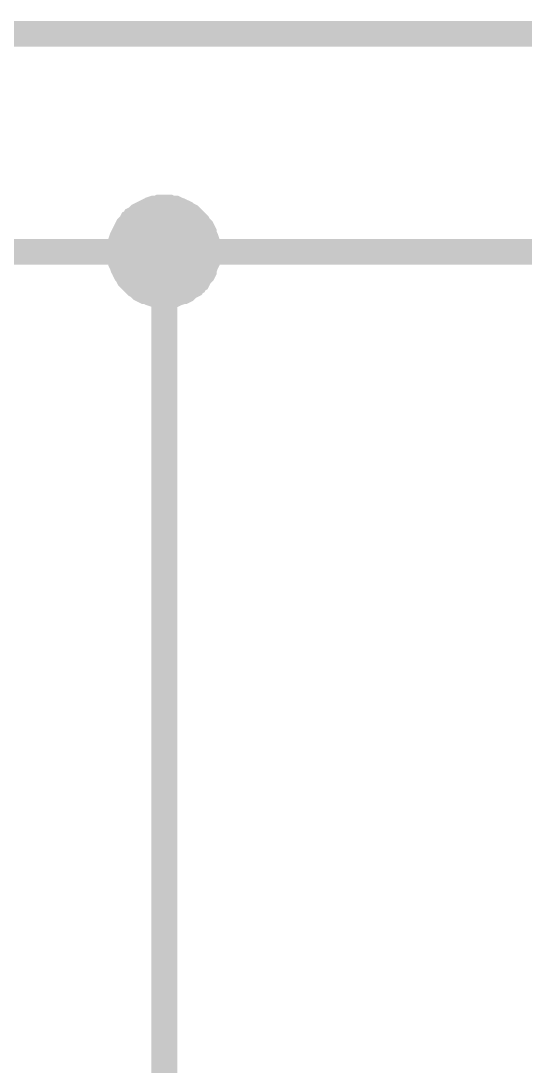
# Model space of a CAD drawing. Header units: millimetres. Extents: x 0 to 13.8, y 0 to 11.8.
# Drawn here: x 1.5094 to 1.7407, y 9.5652 to 10.0451 of the extents above; entities that cross this region are included whole.
import ezdxf

# ---------------------------------------------------------------- set-up
doc = ezdxf.new("R2010")
doc.units = ezdxf.units.MM
doc.header["$MEASUREMENT"] = 0
doc.layers.add('Sheet', color=255, linetype='Continuous')

msp = doc.modelspace()

# ---------------------------------------------------------------- linework, layer by layer
at = {"layer": 'Sheet'}
for points, const_width in [([(1.9685, 10.03919), (1.77183, 10.03919), (1.37804, 10.03919)], 0.0118), ([(1.55487, 9.93909), (1.55487, 9.93997), (1.55487, 9.9413), (1.55531, 9.94218), (1.55531, 9.94306), (1.55531, 9.94394), (1.55575, 9.94527), (1.55619, 9.94615), (1.55664, 9.94703), (1.55708, 9.94791), (1.55752, 9.94879), (1.55796, 9.94968), (1.5584, 9.95056), (1.55884, 9.951), (1.55972, 9.95188), (1.56016, 9.95276), (1.56104, 9.9532), (1.56149, 9.95409), (1.56237, 9.95453), (1.56325, 9.95541), (1.56369, 9.95585), (1.56457, 9.95629), (1.56545, 9.95673), (1.56634, 9.95717), (1.56722, 9.95761), (1.5681, 9.95805), (1.56898, 9.9585), (1.57031, 9.95894), (1.57119, 9.95894), (1.57207, 9.95894), (1.57295, 9.95938), (1.57427, 9.95938), (1.57516, 9.95938)], 0.0118), ([(1.55487, 9.93909), (1.55487, 9.93997), (1.55487, 9.9413), (1.55531, 9.94218), (1.55531, 9.94306), (1.55531, 9.94394), (1.55575, 9.94527), (1.55619, 9.94615), (1.55664, 9.94703), (1.55708, 9.94791), (1.55752, 9.94879), (1.55796, 9.94968), (1.5584, 9.95056), (1.55884, 9.951), (1.55972, 9.95188), (1.56016, 9.95276), (1.56104, 9.9532), (1.56149, 9.95409), (1.56237, 9.95453), (1.56325, 9.95541), (1.56369, 9.95585), (1.56457, 9.95629), (1.56545, 9.95673), (1.56634, 9.95717), (1.56722, 9.95761), (1.5681, 9.95805), (1.56898, 9.9585), (1.57031, 9.95894), (1.57119, 9.95894), (1.57207, 9.95894), (1.57295, 9.95938), (1.57427, 9.95938), (1.57516, 9.95938)], 0.0118), ([(1.55487, 9.93909), (1.55487, 9.93997), (1.55487, 9.9413), (1.55531, 9.94218), (1.55531, 9.94306), (1.55531, 9.94394), (1.55575, 9.94527), (1.55619, 9.94615), (1.55664, 9.94703), (1.55708, 9.94791), (1.55752, 9.94879), (1.55796, 9.94968), (1.5584, 9.95056), (1.55884, 9.951), (1.55972, 9.95188), (1.56016, 9.95276), (1.56104, 9.9532), (1.56149, 9.95409), (1.56237, 9.95453), (1.56325, 9.95541), (1.56369, 9.95585), (1.56457, 9.95629), (1.56545, 9.95673), (1.56634, 9.95717), (1.56722, 9.95761), (1.5681, 9.95805), (1.56898, 9.9585), (1.57031, 9.95894), (1.57119, 9.95894), (1.57207, 9.95894), (1.57295, 9.95938), (1.57427, 9.95938), (1.57516, 9.95938)], 0.0118), ([(1.55487, 9.93909), (1.55487, 9.93997), (1.55487, 9.9413), (1.55531, 9.94218), (1.55531, 9.94306), (1.55531, 9.94394), (1.55575, 9.94527), (1.55619, 9.94615), (1.55664, 9.94703), (1.55708, 9.94791), (1.55752, 9.94879), (1.55796, 9.94968), (1.5584, 9.95056), (1.55884, 9.951), (1.55972, 9.95188), (1.56016, 9.95276), (1.56104, 9.9532), (1.56149, 9.95409), (1.56237, 9.95453), (1.56325, 9.95541), (1.56369, 9.95585), (1.56457, 9.95629), (1.56545, 9.95673), (1.56634, 9.95717), (1.56722, 9.95761), (1.5681, 9.95805), (1.56898, 9.9585), (1.57031, 9.95894), (1.57119, 9.95894), (1.57207, 9.95894), (1.57295, 9.95938), (1.57427, 9.95938), (1.57516, 9.95938)], 0.0118), ([(1.57516, 9.95938), (1.57516, 9.95938)], 0.0118), ([(1.57516, 9.95938), (1.57604, 9.95938), (1.57736, 9.95938), (1.57824, 9.95894), (1.57912, 9.95894), (1.58001, 9.95894), (1.58089, 9.9585), (1.58221, 9.95805), (1.58309, 9.95761), (1.58398, 9.95717), (1.58486, 9.95673), (1.5853, 9.95629), (1.58618, 9.95585), (1.58706, 9.95541), (1.58794, 9.95453), (1.58839, 9.95409), (1.58927, 9.9532), (1.58971, 9.95276), (1.59059, 9.95188), (1.59103, 9.951), (1.59147, 9.95056), (1.59235, 9.94968), (1.59279, 9.94879), (1.59324, 9.94791), (1.59324, 9.94703), (1.59368, 9.94615), (1.59412, 9.94527), (1.59456, 9.94394), (1.59456, 9.94306), (1.59456, 9.94218), (1.595, 9.9413), (1.595, 9.93997), (1.595, 9.93909)], 0.0118), ([(1.57516, 9.95938), (1.57516, 9.95938)], 0.0118), ([(1.57516, 9.95938), (1.57604, 9.95938), (1.57736, 9.95938), (1.57824, 9.95894), (1.57912, 9.95894), (1.58001, 9.95894), (1.58089, 9.9585), (1.58221, 9.95805), (1.58309, 9.95761), (1.58398, 9.95717), (1.58486, 9.95673), (1.5853, 9.95629), (1.58618, 9.95585), (1.58706, 9.95541), (1.58794, 9.95453), (1.58839, 9.95409), (1.58927, 9.9532), (1.58971, 9.95276), (1.59059, 9.95188), (1.59103, 9.951), (1.59147, 9.95056), (1.59235, 9.94968), (1.59279, 9.94879), (1.59324, 9.94791), (1.59324, 9.94703), (1.59368, 9.94615), (1.59412, 9.94527), (1.59456, 9.94394), (1.59456, 9.94306), (1.59456, 9.94218), (1.595, 9.9413), (1.595, 9.93997), (1.595, 9.93909)], 0.0118), ([(1.57516, 9.95938), (1.57516, 9.95938)], 0.0118), ([(1.57516, 9.95938), (1.57604, 9.95938), (1.57736, 9.95938), (1.57824, 9.95894), (1.57912, 9.95894), (1.58001, 9.95894), (1.58089, 9.9585), (1.58221, 9.95805), (1.58309, 9.95761), (1.58398, 9.95717), (1.58486, 9.95673), (1.5853, 9.95629), (1.58618, 9.95585), (1.58706, 9.95541), (1.58794, 9.95453), (1.58839, 9.95409), (1.58927, 9.9532), (1.58971, 9.95276), (1.59059, 9.95188), (1.59103, 9.951), (1.59147, 9.95056), (1.59235, 9.94968), (1.59279, 9.94879), (1.59324, 9.94791), (1.59324, 9.94703), (1.59368, 9.94615), (1.59412, 9.94527), (1.59456, 9.94394), (1.59456, 9.94306), (1.59456, 9.94218), (1.595, 9.9413), (1.595, 9.93997), (1.595, 9.93909)], 0.0118), ([(1.57516, 9.95938), (1.57516, 9.95938)], 0.0118), ([(1.57516, 9.95938), (1.57604, 9.95938), (1.57736, 9.95938), (1.57824, 9.95894), (1.57912, 9.95894), (1.58001, 9.95894), (1.58089, 9.9585), (1.58221, 9.95805), (1.58309, 9.95761), (1.58398, 9.95717), (1.58486, 9.95673), (1.5853, 9.95629), (1.58618, 9.95585), (1.58706, 9.95541), (1.58794, 9.95453), (1.58839, 9.95409), (1.58927, 9.9532), (1.58971, 9.95276), (1.59059, 9.95188), (1.59103, 9.951), (1.59147, 9.95056), (1.59235, 9.94968), (1.59279, 9.94879), (1.59324, 9.94791), (1.59324, 9.94703), (1.59368, 9.94615), (1.59412, 9.94527), (1.59456, 9.94394), (1.59456, 9.94306), (1.59456, 9.94218), (1.595, 9.9413), (1.595, 9.93997), (1.595, 9.93909)], 0.0118), ([(1.55487, 9.93909), (1.55487, 9.93997), (1.55487, 9.9413), (1.55531, 9.94218), (1.55531, 9.94306), (1.55531, 9.94394), (1.55575, 9.94527), (1.55619, 9.94615), (1.55664, 9.94703), (1.55708, 9.94791), (1.55752, 9.94879), (1.55796, 9.94968), (1.5584, 9.95056), (1.55884, 9.951), (1.55972, 9.95188), (1.56016, 9.95276), (1.56104, 9.9532), (1.56149, 9.95409), (1.56237, 9.95453), (1.56325, 9.95541), (1.56369, 9.95585), (1.56457, 9.95629), (1.56545, 9.95673), (1.56634, 9.95717), (1.56722, 9.95761), (1.5681, 9.95805), (1.56898, 9.9585), (1.57031, 9.95894), (1.57119, 9.95894), (1.57207, 9.95894), (1.57295, 9.95938), (1.57427, 9.95938), (1.57516, 9.95938)], 0.0039), ([(1.55487, 9.93909), (1.55487, 9.93997), (1.55487, 9.9413), (1.55531, 9.94218), (1.55531, 9.94306), (1.55531, 9.94394), (1.55575, 9.94527), (1.55619, 9.94615), (1.55664, 9.94703), (1.55708, 9.94791), (1.55752, 9.94879), (1.55796, 9.94968), (1.5584, 9.95056), (1.55884, 9.951), (1.55972, 9.95188), (1.56016, 9.95276), (1.56104, 9.9532), (1.56149, 9.95409), (1.56237, 9.95453), (1.56325, 9.95541), (1.56369, 9.95585), (1.56457, 9.95629), (1.56545, 9.95673), (1.56634, 9.95717), (1.56722, 9.95761), (1.5681, 9.95805), (1.56898, 9.9585), (1.57031, 9.95894), (1.57119, 9.95894), (1.57207, 9.95894), (1.57295, 9.95938), (1.57427, 9.95938), (1.57516, 9.95938)], 0.0039), ([(1.55487, 9.93909), (1.55487, 9.93997), (1.55487, 9.9413), (1.55531, 9.94218), (1.55531, 9.94306), (1.55531, 9.94394), (1.55575, 9.94527), (1.55619, 9.94615), (1.55664, 9.94703), (1.55708, 9.94791), (1.55752, 9.94879), (1.55796, 9.94968), (1.5584, 9.95056), (1.55884, 9.951), (1.55972, 9.95188), (1.56016, 9.95276), (1.56104, 9.9532), (1.56149, 9.95409), (1.56237, 9.95453), (1.56325, 9.95541), (1.56369, 9.95585), (1.56457, 9.95629), (1.56545, 9.95673), (1.56634, 9.95717), (1.56722, 9.95761), (1.5681, 9.95805), (1.56898, 9.9585), (1.57031, 9.95894), (1.57119, 9.95894), (1.57207, 9.95894), (1.57295, 9.95938), (1.57427, 9.95938), (1.57516, 9.95938)], 0.0039), ([(1.55487, 9.93909), (1.55487, 9.93997), (1.55487, 9.9413), (1.55531, 9.94218), (1.55531, 9.94306), (1.55531, 9.94394), (1.55575, 9.94527), (1.55619, 9.94615), (1.55664, 9.94703), (1.55708, 9.94791), (1.55752, 9.94879), (1.55796, 9.94968), (1.5584, 9.95056), (1.55884, 9.951), (1.55972, 9.95188), (1.56016, 9.95276), (1.56104, 9.9532), (1.56149, 9.95409), (1.56237, 9.95453), (1.56325, 9.95541), (1.56369, 9.95585), (1.56457, 9.95629), (1.56545, 9.95673), (1.56634, 9.95717), (1.56722, 9.95761), (1.5681, 9.95805), (1.56898, 9.9585), (1.57031, 9.95894), (1.57119, 9.95894), (1.57207, 9.95894), (1.57295, 9.95938), (1.57427, 9.95938), (1.57516, 9.95938)], 0.0039), ([(1.57516, 9.95938), (1.57516, 9.95938)], 0.0039), ([(1.57516, 9.95938), (1.57604, 9.95938), (1.57736, 9.95938), (1.57824, 9.95894), (1.57912, 9.95894), (1.58001, 9.95894), (1.58089, 9.9585), (1.58221, 9.95805), (1.58309, 9.95761), (1.58398, 9.95717), (1.58486, 9.95673), (1.5853, 9.95629), (1.58618, 9.95585), (1.58706, 9.95541), (1.58794, 9.95453), (1.58839, 9.95409), (1.58927, 9.9532), (1.58971, 9.95276), (1.59059, 9.95188), (1.59103, 9.951), (1.59147, 9.95056), (1.59235, 9.94968), (1.59279, 9.94879), (1.59324, 9.94791), (1.59324, 9.94703), (1.59368, 9.94615), (1.59412, 9.94527), (1.59456, 9.94394), (1.59456, 9.94306), (1.59456, 9.94218), (1.595, 9.9413), (1.595, 9.93997), (1.595, 9.93909)], 0.0039), ([(1.57516, 9.95938), (1.57516, 9.95938)], 0.0039), ([(1.57516, 9.95938), (1.57604, 9.95938), (1.57736, 9.95938), (1.57824, 9.95894), (1.57912, 9.95894), (1.58001, 9.95894), (1.58089, 9.9585), (1.58221, 9.95805), (1.58309, 9.95761), (1.58398, 9.95717), (1.58486, 9.95673), (1.5853, 9.95629), (1.58618, 9.95585), (1.58706, 9.95541), (1.58794, 9.95453), (1.58839, 9.95409), (1.58927, 9.9532), (1.58971, 9.95276), (1.59059, 9.95188), (1.59103, 9.951), (1.59147, 9.95056), (1.59235, 9.94968), (1.59279, 9.94879), (1.59324, 9.94791), (1.59324, 9.94703), (1.59368, 9.94615), (1.59412, 9.94527), (1.59456, 9.94394), (1.59456, 9.94306), (1.59456, 9.94218), (1.595, 9.9413), (1.595, 9.93997), (1.595, 9.93909)], 0.0039), ([(1.57516, 9.95938), (1.57516, 9.95938)], 0.0039), ([(1.57516, 9.95938), (1.57604, 9.95938), (1.57736, 9.95938), (1.57824, 9.95894), (1.57912, 9.95894), (1.58001, 9.95894), (1.58089, 9.9585), (1.58221, 9.95805), (1.58309, 9.95761), (1.58398, 9.95717), (1.58486, 9.95673), (1.5853, 9.95629), (1.58618, 9.95585), (1.58706, 9.95541), (1.58794, 9.95453), (1.58839, 9.95409), (1.58927, 9.9532), (1.58971, 9.95276), (1.59059, 9.95188), (1.59103, 9.951), (1.59147, 9.95056), (1.59235, 9.94968), (1.59279, 9.94879), (1.59324, 9.94791), (1.59324, 9.94703), (1.59368, 9.94615), (1.59412, 9.94527), (1.59456, 9.94394), (1.59456, 9.94306), (1.59456, 9.94218), (1.595, 9.9413), (1.595, 9.93997), (1.595, 9.93909)], 0.0039), ([(1.57516, 9.95938), (1.57516, 9.95938)], 0.0039), ([(1.57516, 9.95938), (1.57604, 9.95938), (1.57736, 9.95938), (1.57824, 9.95894), (1.57912, 9.95894), (1.58001, 9.95894), (1.58089, 9.9585), (1.58221, 9.95805), (1.58309, 9.95761), (1.58398, 9.95717), (1.58486, 9.95673), (1.5853, 9.95629), (1.58618, 9.95585), (1.58706, 9.95541), (1.58794, 9.95453), (1.58839, 9.95409), (1.58927, 9.9532), (1.58971, 9.95276), (1.59059, 9.95188), (1.59103, 9.951), (1.59147, 9.95056), (1.59235, 9.94968), (1.59279, 9.94879), (1.59324, 9.94791), (1.59324, 9.94703), (1.59368, 9.94615), (1.59412, 9.94527), (1.59456, 9.94394), (1.59456, 9.94306), (1.59456, 9.94218), (1.595, 9.9413), (1.595, 9.93997), (1.595, 9.93909)], 0.0039), ([(1.37804, 9.93909), (1.57516, 9.93909), (1.9685, 9.93909), (1.9685, 9.53913), (2.47165, 9.53913), (2.47165, 9.25162)], 0.0118), ([(1.57516, 9.91925), (1.57427, 9.91925), (1.57295, 9.91925), (1.57207, 9.91969), (1.57119, 9.91969), (1.57031, 9.91969), (1.56898, 9.92013), (1.5681, 9.92057), (1.56722, 9.92101), (1.56634, 9.92101), (1.56545, 9.92145), (1.56457, 9.92189), (1.56369, 9.92278), (1.56325, 9.92322), (1.56237, 9.92366), (1.56149, 9.92454), (1.56104, 9.92498), (1.56016, 9.92586), (1.55972, 9.9263), (1.55884, 9.92719), (1.5584, 9.92807), (1.55796, 9.92895), (1.55752, 9.92939), (1.55708, 9.93027), (1.55664, 9.93116), (1.55619, 9.93204), (1.55575, 9.93336), (1.55531, 9.93424), (1.55531, 9.93512), (1.55531, 9.93601), (1.55487, 9.93689), (1.55487, 9.93821), (1.55487, 9.93909)], 0.0118), ([(1.55487, 9.93909), (1.55487, 9.93909)], 0.0118), ([(1.57516, 9.91925), (1.57427, 9.91925), (1.57295, 9.91925), (1.57207, 9.91969), (1.57119, 9.91969), (1.57031, 9.91969), (1.56898, 9.92013), (1.5681, 9.92057), (1.56722, 9.92101), (1.56634, 9.92101), (1.56545, 9.92145), (1.56457, 9.92189), (1.56369, 9.92278), (1.56325, 9.92322), (1.56237, 9.92366), (1.56149, 9.92454), (1.56104, 9.92498), (1.56016, 9.92586), (1.55972, 9.9263), (1.55884, 9.92719), (1.5584, 9.92807), (1.55796, 9.92895), (1.55752, 9.92939), (1.55708, 9.93027), (1.55664, 9.93116), (1.55619, 9.93204), (1.55575, 9.93336), (1.55531, 9.93424), (1.55531, 9.93512), (1.55531, 9.93601), (1.55487, 9.93689), (1.55487, 9.93821), (1.55487, 9.93909)], 0.0118), ([(1.55487, 9.93909), (1.55487, 9.93909)], 0.0118), ([(1.57516, 9.91925), (1.57427, 9.91925), (1.57295, 9.91925), (1.57207, 9.91969), (1.57119, 9.91969), (1.57031, 9.91969), (1.56898, 9.92013), (1.5681, 9.92057), (1.56722, 9.92101), (1.56634, 9.92101), (1.56545, 9.92145), (1.56457, 9.92189), (1.56369, 9.92278), (1.56325, 9.92322), (1.56237, 9.92366), (1.56149, 9.92454), (1.56104, 9.92498), (1.56016, 9.92586), (1.55972, 9.9263), (1.55884, 9.92719), (1.5584, 9.92807), (1.55796, 9.92895), (1.55752, 9.92939), (1.55708, 9.93027), (1.55664, 9.93116), (1.55619, 9.93204), (1.55575, 9.93336), (1.55531, 9.93424), (1.55531, 9.93512), (1.55531, 9.93601), (1.55487, 9.93689), (1.55487, 9.93821), (1.55487, 9.93909)], 0.0118), ([(1.55487, 9.93909), (1.55487, 9.93909)], 0.0118), ([(1.57516, 9.91925), (1.57427, 9.91925), (1.57295, 9.91925), (1.57207, 9.91969), (1.57119, 9.91969), (1.57031, 9.91969), (1.56898, 9.92013), (1.5681, 9.92057), (1.56722, 9.92101), (1.56634, 9.92101), (1.56545, 9.92145), (1.56457, 9.92189), (1.56369, 9.92278), (1.56325, 9.92322), (1.56237, 9.92366), (1.56149, 9.92454), (1.56104, 9.92498), (1.56016, 9.92586), (1.55972, 9.9263), (1.55884, 9.92719), (1.5584, 9.92807), (1.55796, 9.92895), (1.55752, 9.92939), (1.55708, 9.93027), (1.55664, 9.93116), (1.55619, 9.93204), (1.55575, 9.93336), (1.55531, 9.93424), (1.55531, 9.93512), (1.55531, 9.93601), (1.55487, 9.93689), (1.55487, 9.93821), (1.55487, 9.93909)], 0.0118), ([(1.55487, 9.93909), (1.55487, 9.93909)], 0.0118), ([(1.595, 9.93909), (1.595, 9.93821), (1.595, 9.93689), (1.59456, 9.93601), (1.59456, 9.93512), (1.59456, 9.93424), (1.59412, 9.93336), (1.59368, 9.93204), (1.59324, 9.93116), (1.59324, 9.93027), (1.59279, 9.92939), (1.59235, 9.92895), (1.59147, 9.92807), (1.59103, 9.92719), (1.59059, 9.9263), (1.58971, 9.92586), (1.58927, 9.92498), (1.58839, 9.92454), (1.58794, 9.92366), (1.58706, 9.92322), (1.58618, 9.92278), (1.5853, 9.92189), (1.58486, 9.92145), (1.58398, 9.92101), (1.58309, 9.92101), (1.58221, 9.92057), (1.58089, 9.92013), (1.58001, 9.91969), (1.57912, 9.91969), (1.57824, 9.91969), (1.57736, 9.91925), (1.57604, 9.91925), (1.57516, 9.91925)], 0.0118), ([(2.47165, 7.87402), (1.57516, 7.87402), (1.57516, 9.93909)], 0.0118), ([(1.595, 9.93909), (1.595, 9.93821), (1.595, 9.93689), (1.59456, 9.93601), (1.59456, 9.93512), (1.59456, 9.93424), (1.59412, 9.93336), (1.59368, 9.93204), (1.59324, 9.93116), (1.59324, 9.93027), (1.59279, 9.92939), (1.59235, 9.92895), (1.59147, 9.92807), (1.59103, 9.92719), (1.59059, 9.9263), (1.58971, 9.92586), (1.58927, 9.92498), (1.58839, 9.92454), (1.58794, 9.92366), (1.58706, 9.92322), (1.58618, 9.92278), (1.5853, 9.92189), (1.58486, 9.92145), (1.58398, 9.92101), (1.58309, 9.92101), (1.58221, 9.92057), (1.58089, 9.92013), (1.58001, 9.91969), (1.57912, 9.91969), (1.57824, 9.91969), (1.57736, 9.91925), (1.57604, 9.91925), (1.57516, 9.91925)], 0.0118), ([(1.595, 9.93909), (1.595, 9.93821), (1.595, 9.93689), (1.59456, 9.93601), (1.59456, 9.93512), (1.59456, 9.93424), (1.59412, 9.93336), (1.59368, 9.93204), (1.59324, 9.93116), (1.59324, 9.93027), (1.59279, 9.92939), (1.59235, 9.92895), (1.59147, 9.92807), (1.59103, 9.92719), (1.59059, 9.9263), (1.58971, 9.92586), (1.58927, 9.92498), (1.58839, 9.92454), (1.58794, 9.92366), (1.58706, 9.92322), (1.58618, 9.92278), (1.5853, 9.92189), (1.58486, 9.92145), (1.58398, 9.92101), (1.58309, 9.92101), (1.58221, 9.92057), (1.58089, 9.92013), (1.58001, 9.91969), (1.57912, 9.91969), (1.57824, 9.91969), (1.57736, 9.91925), (1.57604, 9.91925), (1.57516, 9.91925)], 0.0118), ([(1.595, 9.93909), (1.595, 9.93821), (1.595, 9.93689), (1.59456, 9.93601), (1.59456, 9.93512), (1.59456, 9.93424), (1.59412, 9.93336), (1.59368, 9.93204), (1.59324, 9.93116), (1.59324, 9.93027), (1.59279, 9.92939), (1.59235, 9.92895), (1.59147, 9.92807), (1.59103, 9.92719), (1.59059, 9.9263), (1.58971, 9.92586), (1.58927, 9.92498), (1.58839, 9.92454), (1.58794, 9.92366), (1.58706, 9.92322), (1.58618, 9.92278), (1.5853, 9.92189), (1.58486, 9.92145), (1.58398, 9.92101), (1.58309, 9.92101), (1.58221, 9.92057), (1.58089, 9.92013), (1.58001, 9.91969), (1.57912, 9.91969), (1.57824, 9.91969), (1.57736, 9.91925), (1.57604, 9.91925), (1.57516, 9.91925)], 0.0118), ([(1.595, 9.93909), (1.595, 9.93909), (1.595, 9.93909), (1.595, 9.93909), (1.595, 9.93909), (1.595, 9.93909), (1.595, 9.93909), (1.595, 9.93909), (1.595, 9.93909), (1.595, 9.93909), (1.595, 9.93909), (1.595, 9.93909), (1.595, 9.93909), (1.595, 9.93909), (1.595, 9.93909), (1.595, 9.93909), (1.595, 9.93909), (1.595, 9.93909), (1.595, 9.93909), (1.595, 9.93909), (1.595, 9.93909), (1.595, 9.93909), (1.595, 9.93909), (1.595, 9.93909), (1.595, 9.93909), (1.595, 9.93909), (1.595, 9.93909), (1.595, 9.93909), (1.595, 9.93909), (1.595, 9.93909), (1.595, 9.93909), (1.595, 9.93909), (1.595, 9.93909)], 0.0118), ([(1.595, 9.93909), (1.595, 9.93909)], 0.0118), ([(1.595, 9.93909), (1.595, 9.93909), (1.595, 9.93909), (1.595, 9.93909), (1.595, 9.93909), (1.595, 9.93909), (1.595, 9.93909), (1.595, 9.93909), (1.595, 9.93909), (1.595, 9.93909), (1.595, 9.93909), (1.595, 9.93909), (1.595, 9.93909), (1.595, 9.93909), (1.595, 9.93909), (1.595, 9.93909), (1.595, 9.93909), (1.595, 9.93909), (1.595, 9.93909), (1.595, 9.93909), (1.595, 9.93909), (1.595, 9.93909), (1.595, 9.93909), (1.595, 9.93909), (1.595, 9.93909), (1.595, 9.93909), (1.595, 9.93909), (1.595, 9.93909), (1.595, 9.93909), (1.595, 9.93909), (1.595, 9.93909), (1.595, 9.93909), (1.595, 9.93909)], 0.0118), ([(1.595, 9.93909), (1.595, 9.93909)], 0.0118), ([(1.595, 9.93909), (1.595, 9.93909), (1.595, 9.93909), (1.595, 9.93909), (1.595, 9.93909), (1.595, 9.93909), (1.595, 9.93909), (1.595, 9.93909), (1.595, 9.93909), (1.595, 9.93909), (1.595, 9.93909), (1.595, 9.93909), (1.595, 9.93909), (1.595, 9.93909), (1.595, 9.93909), (1.595, 9.93909), (1.595, 9.93909), (1.595, 9.93909), (1.595, 9.93909), (1.595, 9.93909), (1.595, 9.93909), (1.595, 9.93909), (1.595, 9.93909), (1.595, 9.93909), (1.595, 9.93909), (1.595, 9.93909), (1.595, 9.93909), (1.595, 9.93909), (1.595, 9.93909), (1.595, 9.93909), (1.595, 9.93909), (1.595, 9.93909), (1.595, 9.93909)], 0.0118), ([(1.595, 9.93909), (1.595, 9.93909)], 0.0118), ([(1.595, 9.93909), (1.595, 9.93909), (1.595, 9.93909), (1.595, 9.93909), (1.595, 9.93909), (1.595, 9.93909), (1.595, 9.93909), (1.595, 9.93909), (1.595, 9.93909), (1.595, 9.93909), (1.595, 9.93909), (1.595, 9.93909), (1.595, 9.93909), (1.595, 9.93909), (1.595, 9.93909), (1.595, 9.93909), (1.595, 9.93909), (1.595, 9.93909), (1.595, 9.93909), (1.595, 9.93909), (1.595, 9.93909), (1.595, 9.93909), (1.595, 9.93909), (1.595, 9.93909), (1.595, 9.93909), (1.595, 9.93909), (1.595, 9.93909), (1.595, 9.93909), (1.595, 9.93909), (1.595, 9.93909), (1.595, 9.93909), (1.595, 9.93909), (1.595, 9.93909)], 0.0118), ([(1.595, 9.93909), (1.595, 9.93909)], 0.0118), ([(1.57516, 9.91925), (1.57427, 9.91925), (1.57295, 9.91925), (1.57207, 9.91969), (1.57119, 9.91969), (1.57031, 9.91969), (1.56898, 9.92013), (1.5681, 9.92057), (1.56722, 9.92101), (1.56634, 9.92101), (1.56545, 9.92145), (1.56457, 9.92189), (1.56369, 9.92278), (1.56325, 9.92322), (1.56237, 9.92366), (1.56149, 9.92454), (1.56104, 9.92498), (1.56016, 9.92586), (1.55972, 9.9263), (1.55884, 9.92719), (1.5584, 9.92807), (1.55796, 9.92895), (1.55752, 9.92939), (1.55708, 9.93027), (1.55664, 9.93116), (1.55619, 9.93204), (1.55575, 9.93336), (1.55531, 9.93424), (1.55531, 9.93512), (1.55531, 9.93601), (1.55487, 9.93689), (1.55487, 9.93821), (1.55487, 9.93909)], 0.0039), ([(1.55487, 9.93909), (1.55487, 9.93909)], 0.0039), ([(1.57516, 9.91925), (1.57427, 9.91925), (1.57295, 9.91925), (1.57207, 9.91969), (1.57119, 9.91969), (1.57031, 9.91969), (1.56898, 9.92013), (1.5681, 9.92057), (1.56722, 9.92101), (1.56634, 9.92101), (1.56545, 9.92145), (1.56457, 9.92189), (1.56369, 9.92278), (1.56325, 9.92322), (1.56237, 9.92366), (1.56149, 9.92454), (1.56104, 9.92498), (1.56016, 9.92586), (1.55972, 9.9263), (1.55884, 9.92719), (1.5584, 9.92807), (1.55796, 9.92895), (1.55752, 9.92939), (1.55708, 9.93027), (1.55664, 9.93116), (1.55619, 9.93204), (1.55575, 9.93336), (1.55531, 9.93424), (1.55531, 9.93512), (1.55531, 9.93601), (1.55487, 9.93689), (1.55487, 9.93821), (1.55487, 9.93909)], 0.0039), ([(1.55487, 9.93909), (1.55487, 9.93909)], 0.0039), ([(1.57516, 9.91925), (1.57427, 9.91925), (1.57295, 9.91925), (1.57207, 9.91969), (1.57119, 9.91969), (1.57031, 9.91969), (1.56898, 9.92013), (1.5681, 9.92057), (1.56722, 9.92101), (1.56634, 9.92101), (1.56545, 9.92145), (1.56457, 9.92189), (1.56369, 9.92278), (1.56325, 9.92322), (1.56237, 9.92366), (1.56149, 9.92454), (1.56104, 9.92498), (1.56016, 9.92586), (1.55972, 9.9263), (1.55884, 9.92719), (1.5584, 9.92807), (1.55796, 9.92895), (1.55752, 9.92939), (1.55708, 9.93027), (1.55664, 9.93116), (1.55619, 9.93204), (1.55575, 9.93336), (1.55531, 9.93424), (1.55531, 9.93512), (1.55531, 9.93601), (1.55487, 9.93689), (1.55487, 9.93821), (1.55487, 9.93909)], 0.0039), ([(1.55487, 9.93909), (1.55487, 9.93909)], 0.0039), ([(1.57516, 9.91925), (1.57427, 9.91925), (1.57295, 9.91925), (1.57207, 9.91969), (1.57119, 9.91969), (1.57031, 9.91969), (1.56898, 9.92013), (1.5681, 9.92057), (1.56722, 9.92101), (1.56634, 9.92101), (1.56545, 9.92145), (1.56457, 9.92189), (1.56369, 9.92278), (1.56325, 9.92322), (1.56237, 9.92366), (1.56149, 9.92454), (1.56104, 9.92498), (1.56016, 9.92586), (1.55972, 9.9263), (1.55884, 9.92719), (1.5584, 9.92807), (1.55796, 9.92895), (1.55752, 9.92939), (1.55708, 9.93027), (1.55664, 9.93116), (1.55619, 9.93204), (1.55575, 9.93336), (1.55531, 9.93424), (1.55531, 9.93512), (1.55531, 9.93601), (1.55487, 9.93689), (1.55487, 9.93821), (1.55487, 9.93909)], 0.0039), ([(1.55487, 9.93909), (1.55487, 9.93909)], 0.0039), ([(1.595, 9.93909), (1.595, 9.93821), (1.595, 9.93689), (1.59456, 9.93601), (1.59456, 9.93512), (1.59456, 9.93424), (1.59412, 9.93336), (1.59368, 9.93204), (1.59324, 9.93116), (1.59324, 9.93027), (1.59279, 9.92939), (1.59235, 9.92895), (1.59147, 9.92807), (1.59103, 9.92719), (1.59059, 9.9263), (1.58971, 9.92586), (1.58927, 9.92498), (1.58839, 9.92454), (1.58794, 9.92366), (1.58706, 9.92322), (1.58618, 9.92278), (1.5853, 9.92189), (1.58486, 9.92145), (1.58398, 9.92101), (1.58309, 9.92101), (1.58221, 9.92057), (1.58089, 9.92013), (1.58001, 9.91969), (1.57912, 9.91969), (1.57824, 9.91969), (1.57736, 9.91925), (1.57604, 9.91925), (1.57516, 9.91925)], 0.0039), ([(1.595, 9.93909), (1.595, 9.93821), (1.595, 9.93689), (1.59456, 9.93601), (1.59456, 9.93512), (1.59456, 9.93424), (1.59412, 9.93336), (1.59368, 9.93204), (1.59324, 9.93116), (1.59324, 9.93027), (1.59279, 9.92939), (1.59235, 9.92895), (1.59147, 9.92807), (1.59103, 9.92719), (1.59059, 9.9263), (1.58971, 9.92586), (1.58927, 9.92498), (1.58839, 9.92454), (1.58794, 9.92366), (1.58706, 9.92322), (1.58618, 9.92278), (1.5853, 9.92189), (1.58486, 9.92145), (1.58398, 9.92101), (1.58309, 9.92101), (1.58221, 9.92057), (1.58089, 9.92013), (1.58001, 9.91969), (1.57912, 9.91969), (1.57824, 9.91969), (1.57736, 9.91925), (1.57604, 9.91925), (1.57516, 9.91925)], 0.0039), ([(1.595, 9.93909), (1.595, 9.93821), (1.595, 9.93689), (1.59456, 9.93601), (1.59456, 9.93512), (1.59456, 9.93424), (1.59412, 9.93336), (1.59368, 9.93204), (1.59324, 9.93116), (1.59324, 9.93027), (1.59279, 9.92939), (1.59235, 9.92895), (1.59147, 9.92807), (1.59103, 9.92719), (1.59059, 9.9263), (1.58971, 9.92586), (1.58927, 9.92498), (1.58839, 9.92454), (1.58794, 9.92366), (1.58706, 9.92322), (1.58618, 9.92278), (1.5853, 9.92189), (1.58486, 9.92145), (1.58398, 9.92101), (1.58309, 9.92101), (1.58221, 9.92057), (1.58089, 9.92013), (1.58001, 9.91969), (1.57912, 9.91969), (1.57824, 9.91969), (1.57736, 9.91925), (1.57604, 9.91925), (1.57516, 9.91925)], 0.0039), ([(1.595, 9.93909), (1.595, 9.93821), (1.595, 9.93689), (1.59456, 9.93601), (1.59456, 9.93512), (1.59456, 9.93424), (1.59412, 9.93336), (1.59368, 9.93204), (1.59324, 9.93116), (1.59324, 9.93027), (1.59279, 9.92939), (1.59235, 9.92895), (1.59147, 9.92807), (1.59103, 9.92719), (1.59059, 9.9263), (1.58971, 9.92586), (1.58927, 9.92498), (1.58839, 9.92454), (1.58794, 9.92366), (1.58706, 9.92322), (1.58618, 9.92278), (1.5853, 9.92189), (1.58486, 9.92145), (1.58398, 9.92101), (1.58309, 9.92101), (1.58221, 9.92057), (1.58089, 9.92013), (1.58001, 9.91969), (1.57912, 9.91969), (1.57824, 9.91969), (1.57736, 9.91925), (1.57604, 9.91925), (1.57516, 9.91925)], 0.0039), ([(1.595, 9.93909), (1.595, 9.93909), (1.595, 9.93909), (1.595, 9.93909), (1.595, 9.93909), (1.595, 9.93909), (1.595, 9.93909), (1.595, 9.93909), (1.595, 9.93909), (1.595, 9.93909), (1.595, 9.93909), (1.595, 9.93909), (1.595, 9.93909), (1.595, 9.93909), (1.595, 9.93909), (1.595, 9.93909), (1.595, 9.93909), (1.595, 9.93909), (1.595, 9.93909), (1.595, 9.93909), (1.595, 9.93909), (1.595, 9.93909), (1.595, 9.93909), (1.595, 9.93909), (1.595, 9.93909), (1.595, 9.93909), (1.595, 9.93909), (1.595, 9.93909), (1.595, 9.93909), (1.595, 9.93909), (1.595, 9.93909), (1.595, 9.93909), (1.595, 9.93909)], 0.0039), ([(1.595, 9.93909), (1.595, 9.93909)], 0.0039), ([(1.595, 9.93909), (1.595, 9.93909), (1.595, 9.93909), (1.595, 9.93909), (1.595, 9.93909), (1.595, 9.93909), (1.595, 9.93909), (1.595, 9.93909), (1.595, 9.93909), (1.595, 9.93909), (1.595, 9.93909), (1.595, 9.93909), (1.595, 9.93909), (1.595, 9.93909), (1.595, 9.93909), (1.595, 9.93909), (1.595, 9.93909), (1.595, 9.93909), (1.595, 9.93909), (1.595, 9.93909), (1.595, 9.93909), (1.595, 9.93909), (1.595, 9.93909), (1.595, 9.93909), (1.595, 9.93909), (1.595, 9.93909), (1.595, 9.93909), (1.595, 9.93909), (1.595, 9.93909), (1.595, 9.93909), (1.595, 9.93909), (1.595, 9.93909), (1.595, 9.93909)], 0.0039), ([(1.595, 9.93909), (1.595, 9.93909)], 0.0039), ([(1.595, 9.93909), (1.595, 9.93909), (1.595, 9.93909), (1.595, 9.93909), (1.595, 9.93909), (1.595, 9.93909), (1.595, 9.93909), (1.595, 9.93909), (1.595, 9.93909), (1.595, 9.93909), (1.595, 9.93909), (1.595, 9.93909), (1.595, 9.93909), (1.595, 9.93909), (1.595, 9.93909), (1.595, 9.93909), (1.595, 9.93909), (1.595, 9.93909), (1.595, 9.93909), (1.595, 9.93909), (1.595, 9.93909), (1.595, 9.93909), (1.595, 9.93909), (1.595, 9.93909), (1.595, 9.93909), (1.595, 9.93909), (1.595, 9.93909), (1.595, 9.93909), (1.595, 9.93909), (1.595, 9.93909), (1.595, 9.93909), (1.595, 9.93909), (1.595, 9.93909)], 0.0039), ([(1.595, 9.93909), (1.595, 9.93909)], 0.0039), ([(1.595, 9.93909), (1.595, 9.93909), (1.595, 9.93909), (1.595, 9.93909), (1.595, 9.93909), (1.595, 9.93909), (1.595, 9.93909), (1.595, 9.93909), (1.595, 9.93909), (1.595, 9.93909), (1.595, 9.93909), (1.595, 9.93909), (1.595, 9.93909), (1.595, 9.93909), (1.595, 9.93909), (1.595, 9.93909), (1.595, 9.93909), (1.595, 9.93909), (1.595, 9.93909), (1.595, 9.93909), (1.595, 9.93909), (1.595, 9.93909), (1.595, 9.93909), (1.595, 9.93909), (1.595, 9.93909), (1.595, 9.93909), (1.595, 9.93909), (1.595, 9.93909), (1.595, 9.93909), (1.595, 9.93909), (1.595, 9.93909), (1.595, 9.93909), (1.595, 9.93909)], 0.0039), ([(1.595, 9.93909), (1.595, 9.93909)], 0.0039)]:
    msp.add_lwpolyline(points, dxfattribs=dict(at, const_width=const_width))
at = {"layer": 'Sheet', "const_width": 0.02}
msp.add_lwpolyline([(1.5648, 9.93937, 1), (1.5848, 9.93937, 1)], format="xyb", close=True, dxfattribs=at)

doc.saveas('drawing.dxf')
